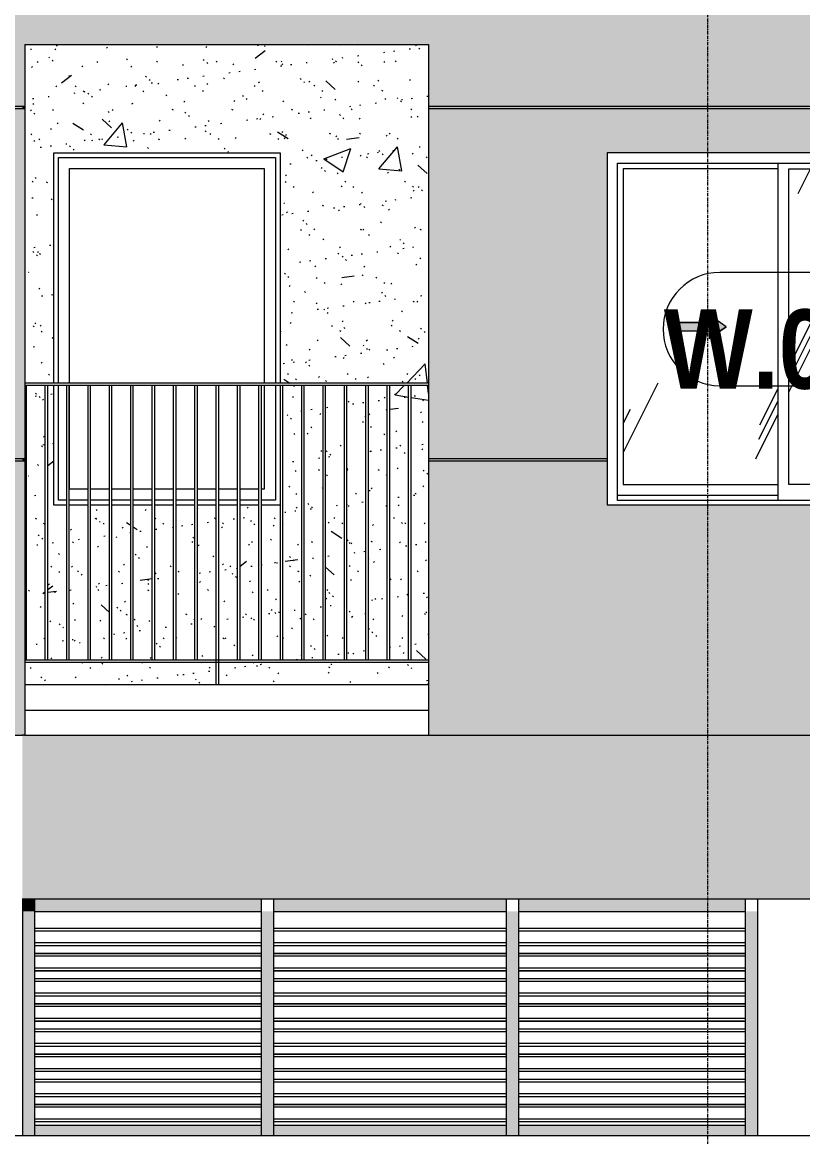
# Model space of a CAD drawing. Header units: millimetres. Extents: x 9199 to 175431, y -4466 to 35300.
# Drawn here: x 25712 to 28814, y 605 to 5033 of the extents above; entities that cross this region are included whole.
import ezdxf

# ---------------------------------------------------------------- set-up
doc = ezdxf.new("R2010")
doc.units = ezdxf.units.MM
for name, pattern in [('1 NÉT CALL OUT', [6, 3, -3]), ('Centre', [31.75, 6.35, -4.7625, 15.875, -4.7625]), ('Grid Line', [22.225, 12.7, -3.175, 3.175, -3.175])]:
    doc.linetypes.add(name, pattern=pattern)
for name, color, linetype, lineweight in [('0-1', 7, 'Continuous', 5), ('A-DETL-GENF', 92, 'Continuous', 9), ('A-DETL-GENF-1', 92, '1 NÉT CALL OUT', 9), ('A-FLOR', 192, 'Continuous', 9), ('A-FLOR-HRAL-1', 253, 'Continuous', 9), ('A-FLOR-LEVL-2', 51, 'Centre', 9), ('A-GLAZ', 151, 'Continuous', 9), ('A-GLAZ-1', 253, 'Continuous', 9), ('A-GLAZ-2', 7, 'Continuous', 9), ('A-GLAZ-3', 7, '1 NÉT CALL OUT', 9), ('A-GLAZ-CWMG', 51, 'Continuous', 9), ('A-GLAZ-IDEN', 152, 'Continuous', 9), ('A-WALL', 113, 'Continuous', 9), ('A-WALL-1', 7, 'Continuous', 9), ('A-WALL-PATT-1', 9, 'Continuous', 9), ('A-WALL-PATT-2', 111, 'Continuous', 5), ('I-WALL', 2, 'Continuous', 9), ('I-WALL-1', 7, 'Continuous', 9), ('S-BEAM-1', 7, 'Continuous', 9), ('S-COLS', 52, 'Continuous', 9), ('S-GRID-1', 1, 'Grid Line', 9)]:
    doc.layers.add(name, color=color, linetype=linetype, lineweight=lineweight)
doc.styles.add('Arial_B_1', font='arialbd.ttf', dxfattribs={"width": 0.85, "height": 315})
pattern_1 = [(63.435, (53179.2, 1304.34), (-0.001, 1524.001), [532.46, -2875.3]), (63.435, (51655.2, 1304.34), (-0.001, 1524.001), [532.46, -2875.3]), (63.435, (53908.74, 1598.8), (-0.001, 1524.001), [532.46, -2875.304]), (63.435, (52384.74, 1598.8), (-0.001, 1524.001), [532.46, -2875.3]), (63.435, (53798.3, 1494.84), (-0.001, 1524.001), [532.46, -2875.304]), (63.435, (52274.3, 1494.84), (-0.001, 1524.001), [532.46, -2875.3]), (63.435, (53685.8, 2090.1), (-0.001, 1524.001), [258.8, -3148.965]), (63.435, (52161.8, 2090.1), (-0.001, 1524.001), [258.8, -3148.965]), (63.435, (53612.15, 1997.95), (-0.001, 1524.001), [532.46, -2875.304]), (63.435, (52088.15, 1997.95), (-0.001, 1524.001), [532.46, -2875.3]), (63.435, (53625.14, 2064.1), (-0.001, 1524.001), [532.46, -2875.304]), (63.435, (52101.14, 2064.1), (-0.001, 1524.001), [532.46, -2875.3]), (63.435, (53010.3, 1773.94), (-0.001, 1524.001), [532.46, -2875.3]), (63.435, (51486.3, 1773.94), (-0.001, 1524.001), [532.46, -2875.3]), (63.435, (53023.3, 1851.9), (-0.001, 1524.001), [532.46, -2875.3]), (63.435, (51499.3, 1851.9), (-0.001, 1524.001), [532.46, -2875.3]), (63.435, (53026.8, 1908.1), (-0.001, 1524.001), [532.46, -2875.3]), (63.435, (51502.8, 1908.1), (-0.001, 1524.001), [532.46, -2875.3])]

# ---------------------------------------------------------------- blocks, each defined once
blk = doc.blocks.new('NCV_TKTC_KET CAU_rvt-1-TKCS_MẶT ĐỨNG HƯỚNG ĐÔNG')
at = {"layer": 'S-BEAM-1'}
blk.add_line((25721.9, 2300), (27326.9, 2300), dxfattribs=at)
blk = doc.blocks.new('M_Fixed - 900 x 1400-553070-TKCS_MẶT ĐỨNG HƯỚNG ĐÔNG')
at = {"layer": 'A-GLAZ-2'}
for p, q in [((25855.9, 3600), (25855.9, 4496)), ((25855.9, 4496), (26717.9, 4496)), ((26717.9, 4496), (26717.9, 3600)), ((25899.9, 3600), (25899.9, 4452)), ((25899.9, 4452), (26673.9, 4452)), ((26673.9, 4452), (26673.9, 3600)), ((25855.9, 3134), (25855.9, 3590)), ((25899.9, 3178), (25899.9, 3590)), ((26673.9, 3590), (26673.9, 3178)), ((26717.9, 3590), (26717.9, 3134)), ((25973.3, 3178), (25899.9, 3178)), ((26058.3, 3178), (25983.3, 3178)), ((26143.2, 3178), (26068.3, 3178)), ((26228.2, 3178), (26153.2, 3178)), ((26313.1, 3178), (26238.2, 3178)), ((26398, 3178), (26323.1, 3178)), ((26483, 3178), (26408, 3178)), ((26567.9, 3178), (26493, 3178)), ((26652.9, 3178), (26577.9, 3178)), ((26673.9, 3178), (26662.9, 3178)), ((25888.4, 3134), (25855.9, 3134)), ((25973.3, 3134), (25898.4, 3134)), ((26058.3, 3134), (25983.3, 3134)), ((26143.2, 3134), (26068.3, 3134)), ((26228.2, 3134), (26153.2, 3134)), ((26313.1, 3134), (26238.2, 3134)), ((26398, 3134), (26323.1, 3134)), ((26483, 3134), (26408, 3134)), ((26567.9, 3134), (26493, 3134)), ((26652.9, 3134), (26577.9, 3134)), ((26717.9, 3134), (26662.9, 3134))]:
    blk.add_line(p, q, dxfattribs=at)
blk = doc.blocks.new('Railing - 10mm-457212-TKCS_MẶT ĐỨNG HƯỚNG ĐÔNG')
at = {"layer": 'A-FLOR-HRAL-1'}
for p, q in [((51816.4, 2500), (51816.4, 3590)), ((51826.4, 2500), (51826.4, 3590))]:
    blk.add_line(p, q, dxfattribs=at)
blk = doc.blocks.new('Railing - 50 x 10mm-850639-TKCS_MẶT ĐỨNG HƯỚNG ĐÔNG')
at = {"layer": 'A-FLOR-HRAL-1'}
for p, q in [((52580.9, 3590), (52590.9, 3590)), ((52580.9, 2400), (52580.9, 3590)), ((52590.9, 2400), (52590.9, 3590))]:
    blk.add_line(p, q, dxfattribs=at)
blk = doc.blocks.new('Railing - 10mm-V16-TKCS_MẶT ĐỨNG HƯỚNG ĐÔNG')
at = {"layer": 'A-FLOR-HRAL-1'}
blk.add_line((45145.352937, 2500), (45145.352937, 3590), dxfattribs=at)
blk = doc.blocks.new('Railing - Railing-852202-TKCS_MẶT ĐỨNG HƯỚNG ĐÔNG')
at = {"layer": 'A-FLOR-HRAL-1'}
for p, q in [((25721.9, 2500), (27326.9, 2500)), ((27326.9, 2490), (25721.9, 2490))]:
    blk.add_line(p, q, dxfattribs=at)
at = {"extrusion": (0, 0, -1), "zscale": -1}
for name, p in [('Railing - 10mm-V16-TKCS_MẶT ĐỨNG HƯỚNG ĐÔNG', (-70873.9, 0)), ('Railing - 10mm-457212-TKCS_MẶT ĐỨNG HƯỚNG ĐÔNG', (-77629.9, 0)), ('Railing - 10mm-457212-TKCS_MẶT ĐỨNG HƯỚNG ĐÔNG', (-77714.8, 0)), ('Railing - 10mm-457212-TKCS_MẶT ĐỨNG HƯỚNG ĐÔNG', (-77799.8, 0)), ('Railing - 10mm-457212-TKCS_MẶT ĐỨNG HƯỚNG ĐÔNG', (-77884.7, 0)), ('Railing - 10mm-457212-TKCS_MẶT ĐỨNG HƯỚNG ĐÔNG', (-77969.7, 0)), ('Railing - 10mm-457212-TKCS_MẶT ĐỨNG HƯỚNG ĐÔNG', (-78054.6, 0)), ('Railing - 10mm-457212-TKCS_MẶT ĐỨNG HƯỚNG ĐÔNG', (-78139.5, 0)), ('Railing - 10mm-457212-TKCS_MẶT ĐỨNG HƯỚNG ĐÔNG', (-78224.5, 0)), ('Railing - 50 x 10mm-850639-TKCS_MẶT ĐỨNG HƯỚNG ĐÔNG', (-79073.9, 0)), ('Railing - 10mm-457212-TKCS_MẶT ĐỨNG HƯỚNG ĐÔNG', (-78394.4, 0)), ('Railing - 10mm-457212-TKCS_MẶT ĐỨNG HƯỚNG ĐÔNG', (-78479.3, 0)), ('Railing - 10mm-457212-TKCS_MẶT ĐỨNG HƯỚNG ĐÔNG', (-78564.2, 0)), ('Railing - 10mm-457212-TKCS_MẶT ĐỨNG HƯỚNG ĐÔNG', (-78649.2, 0)), ('Railing - 10mm-457212-TKCS_MẶT ĐỨNG HƯỚNG ĐÔNG', (-78734.1, 0)), ('Railing - 10mm-457212-TKCS_MẶT ĐỨNG HƯỚNG ĐÔNG', (-78819.1, 0)), ('Railing - 10mm-457212-TKCS_MẶT ĐỨNG HƯỚNG ĐÔNG', (-78904, 0)), ('Railing - 10mm-457212-TKCS_MẶT ĐỨNG HƯỚNG ĐÔNG', (-78988.9, 0)), ('Railing - 10mm-457212-TKCS_MẶT ĐỨNG HƯỚNG ĐÔNG', (-79073.9, 0))]:
    blk.add_blockref(name, p, dxfattribs=at)
blk = doc.blocks.new('Top Rail Type - Top Rail_Internal_-852203-TKCS_MẶT ĐỨNG HƯỚNG ĐÔNG')
at = {"layer": 'A-FLOR-HRAL-1'}
for p, q in [((27326.9, 3600), (25721.9, 3600)), ((27326.9, 3590), (25721.9, 3590))]:
    blk.add_line(p, q, dxfattribs=at)
blk = doc.blocks.new('NCV_TKTC_TANG 1_rvt-1-TKCS_MẶT ĐỨNG HƯỚNG ĐÔNG')
at = {"layer": 'A-WALL-PATT-1'}
h = blk.add_hatch(dxfattribs=at)
h.set_pattern_fill('FP_2', color=256, style=0, pattern_type=2)
h.set_pattern_definition([(50, (51388.9, 1200), (1093.104, -95.634), [114.3, -1257.3]), (355, (51388.9, 1200), (-211.457, 1146.34), [91.44, -1005.84]), (100.451, (51480, 1192), (881.656, 1050.7), [97.14, -1068.54]), (46.184, (51389, 1504.8), (1626.475, -252.26), [171.45, -1885.95]), (96.636, (51524.5, 1483.8), (1424.42, 1484.57), [145.71, -1602.81]), (351.184, (51389, 1504.8), (1424.43, 1484.55), [137.16, -1508.76]), (21, (51541.3, 1428.6), (909.686, -613.59), [114.3, -1257.3]), (326, (51541.3, 1428.6), (370.81, 1105.13), [91.44, -1005.84]), (71.451, (51617.1, 1377.5), (1280.503, 491.53), [97.14, -1068.54]), (37.5, (51388.93, 1200), (18.5313, 507.33), [50.292, -943.356, 50.292, -970.788, -1009.65]), (37.5, (51388.93, 1200), (18.5313, 507.33), [-2014.728, 50.292, -959.358]), (7.5, (51388.93, 1200), (400.918, 601.084), [50.292, -531.876, 50.292, -920.496, -384.81]), (7.5, (51388.93, 1200), (400.918, 601.084), [-1552.956, 50.292, -334.518]), (327.5, (51049.1, 1200), (813.545, -34.374), [50.292, -330.708, 50.292, -1138.428, -1577.34]), (327.5, (51049.1, 1200), (813.545, -34.374), [-1569.72, 50.292, -1527.048]), (317.5, (50896.7, 1200), (888.775, 152.56), [50.292, -445.008, 50.292, -739.14, -1120.14]), (317.5, (50896.7, 1200), (888.775, 152.56), [-1284.73, 50.29, -1069.85])])
h.paths.add_polyline_path([(27326.9, 2400), (27326.9, 2490), (26493, 2490), (26493, 2400), (27287.9, 2400)])
h.paths.add_polyline_path([(25762.5, 2400), (26483, 2400), (26483, 2490), (25736.9, 2490), (25736.9, 2400), (25754.3, 2400)])
h.paths.add_polyline_path([(26567.9, 2500), (26567.9, 3115), (26493, 3115), (26493, 2500)])
h.paths.add_polyline_path([(25748, 2500), (25803.5, 2500), (25803.5, 3590), (25736.9, 3590), (25736.9, 2500)])
h.paths.add_polyline_path([(26577.9, 2500), (26652.9, 2500), (26652.9, 3115), (26577.9, 3115), (26577.9, 2737.1)])
h.paths.add_polyline_path([(26483, 2500), (26483, 3115), (26408, 3115), (26408, 2500)])
h.paths.add_polyline_path([(26662.9, 2500), (26737.8, 2500), (26736.9, 3115), (26662.9, 3115), (26662.9, 2737.1)])
h.paths.add_polyline_path([(27326.9, 2500), (27326.9, 3590), (27257.4, 3590), (27257.4, 2500), (27261.8, 2500)])
h.paths.add_polyline_path([(26747.8, 2500), (26822.7, 2500), (26822.7, 3590), (26747.8, 3590), (26747.8, 2737.1)])
h.paths.add_polyline_path([(26832.7, 2500), (26907.7, 2500), (26907.7, 3590), (26832.7, 3590), (26832.7, 2737.1)])
h.paths.add_polyline_path([(26323.1, 2500), (26398, 2500), (26398, 3115), (26323.1, 3115), (26323.1, 2737.1)])
h.paths.add_polyline_path([(26153.2, 2500), (26228.2, 2500), (26228.2, 3115), (26153.2, 3115), (26153.2, 2605)])
h.paths.add_polyline_path([(25983.3, 2500), (26058.3, 2500), (26058.3, 3115), (25983.3, 3115), (25983.3, 2737.1)])
h.paths.add_polyline_path([(26917.7, 2500), (26992.6, 2500), (26992.6, 3590), (26917.7, 3590), (26917.7, 2737.1)])
h.paths.add_polyline_path([(27162.5, 2500), (27162.5, 3590), (27087.6, 3590), (27087.6, 2500), (27156.4, 2500)])
h.paths.add_polyline_path([(25973.3, 2500), (25973.3, 3115), (25898.4, 3115), (25898.4, 2500)])
h.paths.add_polyline_path([(26313.1, 2500), (26313.1, 3115), (26238.2, 3115), (26238.2, 2500)])
h.paths.add_polyline_path([(25888.4, 2500), (25888.4, 3115), (25836.9, 3115), (25836.9, 3590), (25813.5, 3590), (25813.5, 2500)])
h.paths.add_polyline_path([(27172.5, 2500), (27247.4, 2500), (27247.4, 3590), (27172.5, 3590), (27172.5, 2737.1)])
h.paths.add_polyline_path([(27002.6, 2500), (27077.6, 2500), (27077.6, 3590), (27002.6, 3590), (27002.6, 2725.5)])
h.paths.add_polyline_path([(26143.2, 2500), (26143.2, 3115), (26068.3, 3115), (26068.3, 2500)])
h.paths.add_polyline_path([(25796.5, 3600), (25836.9, 3600), (25836.9, 4515), (26736.9, 4515), (26736.9, 3600), (27326.9, 3600), (27326.9, 4945.8), (25736.9, 4945.8), (25736.9, 3600)])
h = blk.add_hatch(dxfattribs=at)
h.set_pattern_fill('FP_3', color=256, style=0, pattern_type=2)
h.set_pattern_definition([(37.5, (51388.93, 1200), (-4.79953, 146.8239), [5.029, -110.795, 5.029, -124.511, -123.825]), (37.5, (51388.93, 1200), (-4.79953, 146.8239), [-245.364, 5.029, -118.796]), (7.5, (51388.93, 1200), (134.8574, 215.0472), [5.029, -57.455, 5.029, -99.365, -40.005]), (7.5, (51388.93, 1200), (134.8574, 215.0472), [-166.878, 5.029, -34.976]), (327.5, (51295.21, 1200), (237.29776, 0.4316), [5.029, -33.071, 5.029, -132.131, -179.07]), (327.5, (51295.21, 1200), (237.29776, 0.4316), [-175.26, 5.029, -174.041]), (317.5, (51295.2, 1200), (229.067, 66.8792), [5.029, -14.021, 5.029, -84.887, -102.87]), (317.5, (51295.2, 1200), (229.067, 66.8792), [-108.966, 5.029, -97.841])])
h.paths.add_polyline_path([(27326.9, 2400), (27326.9, 2490), (26493, 2490), (26493, 2400), (27287.9, 2400)])
h.paths.add_polyline_path([(25762.5, 2400), (26483, 2400), (26483, 2490), (25736.9, 2490), (25736.9, 2400), (25754.3, 2400)])
h.paths.add_polyline_path([(26567.9, 2500), (26567.9, 3115), (26493, 3115), (26493, 2500)])
h.paths.add_polyline_path([(25748, 2500), (25803.5, 2500), (25803.5, 3590), (25736.9, 3590), (25736.9, 2500)])
h.paths.add_polyline_path([(26577.9, 2500), (26652.9, 2500), (26652.9, 3115), (26577.9, 3115), (26577.9, 2737.1)])
h.paths.add_polyline_path([(26483, 2500), (26483, 3115), (26408, 3115), (26408, 2500)])
h.paths.add_polyline_path([(26662.9, 2500), (26737.8, 2500), (26736.9, 3115), (26662.9, 3115), (26662.9, 2737.1)])
h.paths.add_polyline_path([(27326.9, 2500), (27326.9, 3590), (27257.4, 3590), (27257.4, 2500), (27261.8, 2500)])
h.paths.add_polyline_path([(26747.8, 2500), (26822.7, 2500), (26822.7, 3590), (26747.8, 3590), (26747.8, 2737.1)])
h.paths.add_polyline_path([(26832.7, 2500), (26907.7, 2500), (26907.7, 3590), (26832.7, 3590), (26832.7, 2737.1)])
h.paths.add_polyline_path([(26323.1, 2500), (26398, 2500), (26398, 3115), (26323.1, 3115), (26323.1, 2737.1)])
h.paths.add_polyline_path([(26153.2, 2500), (26228.2, 2500), (26228.2, 3115), (26153.2, 3115), (26153.2, 2605)])
h.paths.add_polyline_path([(25983.3, 2500), (26058.3, 2500), (26058.3, 3115), (25983.3, 3115), (25983.3, 2737.1)])
h.paths.add_polyline_path([(26917.7, 2500), (26992.6, 2500), (26992.6, 3590), (26917.7, 3590), (26917.7, 2737.1)])
h.paths.add_polyline_path([(27162.5, 2500), (27162.5, 3590), (27087.6, 3590), (27087.6, 2500), (27156.4, 2500)])
h.paths.add_polyline_path([(25973.3, 2500), (25973.3, 3115), (25898.4, 3115), (25898.4, 2500)])
h.paths.add_polyline_path([(26313.1, 2500), (26313.1, 3115), (26238.2, 3115), (26238.2, 2500)])
h.paths.add_polyline_path([(25888.4, 2500), (25888.4, 3115), (25836.9, 3115), (25836.9, 3590), (25813.5, 3590), (25813.5, 2500)])
h.paths.add_polyline_path([(27172.5, 2500), (27247.4, 2500), (27247.4, 3590), (27172.5, 3590), (27172.5, 2737.1)])
h.paths.add_polyline_path([(27002.6, 2500), (27077.6, 2500), (27077.6, 3590), (27002.6, 3590), (27002.6, 2725.5)])
h.paths.add_polyline_path([(26143.2, 2500), (26143.2, 3115), (26068.3, 3115), (26068.3, 2500)])
h.paths.add_polyline_path([(25796.5, 3600), (25836.9, 3600), (25836.9, 4515), (26736.9, 4515), (26736.9, 3600), (27326.9, 3600), (27326.9, 4945.8), (25736.9, 4945.8), (25736.9, 3600)])
at = {"layer": 'A-WALL-1'}
blk.add_line((27326.9, 2400), (25721.9, 2400), dxfattribs=at)
at = {"layer": 'I-WALL-1'}
for p, q in [((25836.9, 3600), (25836.9, 4515)), ((25836.9, 4515), (26736.9, 4515)), ((26736.9, 4515), (26736.9, 3600)), ((25836.9, 3115), (25836.9, 3590)), ((26736.9, 3590), (26736.9, 3115)), ((25888.4, 3115), (25836.9, 3115)), ((25973.3, 3115), (25898.4, 3115)), ((26058.3, 3115), (25983.3, 3115)), ((26143.2, 3115), (26068.3, 3115)), ((26228.2, 3115), (26153.2, 3115)), ((26313.1, 3115), (26238.2, 3115)), ((26398, 3115), (26323.1, 3115)), ((26483, 3115), (26408, 3115)), ((26567.9, 3115), (26493, 3115)), ((26652.9, 3115), (26577.9, 3115)), ((26736.9, 3115), (26662.9, 3115))]:
    blk.add_line(p, q, dxfattribs=at)
at = {"layer": 'A-FLOR-HRAL-1'}
for name in ['Top Rail Type - Top Rail_Internal_-852203-TKCS_MẶT ĐỨNG HƯỚNG ĐÔNG', 'Railing - Railing-852202-TKCS_MẶT ĐỨNG HƯỚNG ĐÔNG']:
    blk.add_blockref(name, (0, 0), dxfattribs=at)
at = {"layer": 'A-GLAZ-1'}
blk.add_blockref('M_Fixed - 900 x 1400-553070-TKCS_MẶT ĐỨNG HƯỚNG ĐÔNG', (0, 0), dxfattribs=at)
blk = doc.blocks.new('1_FAMILY RVT - W01-WxH 1400x1400xmm-V1-TKCS_MẶT ĐỨNG HƯỚNG ĐÔNG')
at = {"layer": 'A-DETL-GENF-1'}
blk.add_hatch(color=256, dxfattribs=at).paths.add_polyline_path([(28441.9, 3776.5), (28509.6, 3823.9), (28441.9, 3871.4), (28441.9, 3840.9), (28306.4, 3840.9), (28306.4, 3807), (28441.9, 3807)])
at = {"layer": 'A-GLAZ'}
h = blk.add_hatch(dxfattribs=at)
h.set_pattern_fill('FP_1', color=256, style=0, pattern_type=2)
h.set_pattern_definition(pattern_1)
h.paths.add_polyline_path([(28715.1, 3197), (28715.1, 4450.9), (28100.9, 4450.9), (28100.9, 3197)])
h.paths.add_polyline_path([(28441.9, 3776.5), (28441.9, 3807), (28306.4, 3807), (28306.4, 3840.9), (28441.9, 3840.9), (28441.9, 3871.4), (28509.6, 3823.9), (28485.4, 3807)])
h = blk.add_hatch(dxfattribs=at)
h.set_pattern_fill('FP_1', color=256, style=0, pattern_type=2)
h.set_pattern_definition(pattern_1)
h.paths.add_polyline_path([(29373.9, 3197), (29373.9, 4450.9), (28759.6, 4450.9), (28759.6, 3197)])
at = {"layer": 'A-DETL-GENF'}
for p, q in [((28441.9, 3871.4), (28441.9, 3840.9)), ((28509.6, 3823.9), (28441.9, 3871.4)), ((28509.6, 3823.9), (28441.9, 3871.4)), ((28441.9, 3871.4), (28441.9, 3840.9)), ((28306.4, 3840.9), (28306.4, 3807)), ((28306.4, 3840.9), (28441.9, 3840.9)), ((28441.9, 3840.9), (28306.4, 3840.9)), ((28306.4, 3840.9), (28306.4, 3807)), ((28509.6, 3823.9), (28441.9, 3776.5)), ((28441.9, 3776.5), (28509.6, 3823.9)), ((28306.4, 3807), (28441.9, 3807)), ((28306.4, 3807), (28441.9, 3807)), ((28441.9, 3807), (28441.9, 3776.5)), ((28441.9, 3807), (28441.9, 3776.5))]:
    blk.add_line(p, q, dxfattribs=at)
at = {"layer": 'A-GLAZ'}
for p, q in [((29437.4, 4514.4), (28037.4, 4514.4)), ((28037.4, 4514.4), (28037.4, 3114.4)), ((28078.3, 4473.5), (29396.4, 4473.5)), ((28078.3, 3133.5), (28078.3, 4473.5)), ((28715.1, 4473.5), (28715.1, 3133.5)), ((29396.4, 3133.5), (29396.4, 4473.5)), ((29437.4, 4514.4), (29437.4, 3114.4)), ((28100.9, 4450.9), (28100.9, 3197)), ((28715.1, 4450.9), (28100.9, 4450.9)), ((28759.6, 3197), (28759.6, 4450.9)), ((28759.6, 4450.9), (29373.9, 4450.9)), ((29373.9, 4450.9), (29373.9, 3197)), ((28100.9, 3197), (28715.1, 3197)), ((29373.9, 3197), (28759.6, 3197)), ((28715.1, 3152.5), (28078.3, 3152.5)), ((28715.1, 3152.5), (28078.3, 3152.5)), ((29437.4, 3114.4), (28037.4, 3114.4)), ((29396.4, 3133.5), (28078.3, 3133.5))]:
    blk.add_line(p, q, dxfattribs=at)
blk = doc.blocks.new('Rectangular Mullion - 50 x 100mm-3802461-TKCS_MẶT ĐỨNG HƯỚNG ĐÔNG')
at = {"layer": 'A-GLAZ-CWMG'}
blk.add_hatch(color=256, dxfattribs=at).paths.add_polyline_path([(28379, 1500), (28585.3, 1500), (28585.3, 1550), (27686, 1550), (27686, 1500), (27849.9, 1500)])
for p, q in [((27686, 1500), (27686, 1550)), ((28585.3, 1550), (28585.3, 1500)), ((27686, 1500), (28585.3, 1500))]:
    blk.add_line(p, q, dxfattribs=at)
blk = doc.blocks.new('Rectangular Mullion - 50 x 100mm-3802462-TKCS_MẶT ĐỨNG HƯỚNG ĐÔNG')
at = {"layer": 'A-GLAZ-CWMG'}
blk.add_hatch(color=256, dxfattribs=at).paths.add_polyline_path([(27320.8, 1500), (27636, 1500), (27636, 1550), (26711.7, 1550), (26711.7, 1500), (26791.7, 1500)])
for p, q in [((26711.7, 1500), (26711.7, 1550)), ((27636, 1550), (27636, 1500)), ((26711.7, 1500), (27636, 1500))]:
    blk.add_line(p, q, dxfattribs=at)
blk = doc.blocks.new('Rectangular Mullion - 50 x 100mm-3802463-TKCS_MẶT ĐỨNG HƯỚNG ĐÔNG')
at = {"layer": 'A-GLAZ-CWMG'}
blk.add_hatch(color=256, dxfattribs=at).paths.add_polyline_path([(25762.4, 610), (26661.7, 610), (26661.7, 650), (25762.4, 650)])
for p, q in [((25762.4, 610), (25762.4, 650)), ((26661.7, 650), (25762.4, 650)), ((26661.7, 650), (26661.7, 610))]:
    blk.add_line(p, q, dxfattribs=at)
blk = doc.blocks.new('Rectangular Mullion - 50 x 100mm-3802464-TKCS_MẶT ĐỨNG HƯỚNG ĐÔNG')
at = {"layer": 'A-GLAZ-CWMG'}
blk.add_hatch(color=256, dxfattribs=at).paths.add_polyline_path([(26711.7, 610), (27636, 610), (27636, 650), (26711.7, 650)])
for p, q in [((26711.7, 610), (26711.7, 650)), ((27636, 650), (26711.7, 650)), ((27636, 650), (27636, 610))]:
    blk.add_line(p, q, dxfattribs=at)
blk = doc.blocks.new('Rectangular Mullion - 50 x 100mm-3089665-TKCS_MẶT ĐỨNG HƯỚNG ĐÔNG')
at = {"layer": 'A-GLAZ-CWMG'}
blk.add_hatch(color=256, dxfattribs=at).paths.add_polyline_path([(21385.3, 610), (21385.3, 700), (21335.3, 700), (21335.3, 610), (21379, 610)])
blk.add_line((21335.3, 700), (21335.3, 610), dxfattribs=at)
blk = doc.blocks.new('Rectangular Mullion - 50 x 100mm-3089666-TKCS_MẶT ĐỨNG HƯỚNG ĐÔNG')
at = {"layer": 'A-GLAZ-CWMG'}
blk.add_hatch(color=256, dxfattribs=at).paths.add_polyline_path([(21385.3, 700), (21385.3, 800), (21335.3, 800), (21335.3, 700)])
blk.add_line((21335.3, 800), (21335.3, 700), dxfattribs=at)
blk = doc.blocks.new('Rectangular Mullion - 50 x 100mm-V82-TKCS_MẶT ĐỨNG HƯỚNG ĐÔNG')
at = {"layer": 'A-GLAZ-CWMG'}
blk.add_hatch(color=256, dxfattribs=at).paths.add_polyline_path([(25762.4, 1500), (25762.4, 1550), (25712.4, 1550), (25712.4, 1500), (25733.6, 1500)])
for p, q in [((25712.4, 1550), (25712.4, 1500)), ((25762.4, 1500), (25762.4, 1550))]:
    blk.add_line(p, q, dxfattribs=at)
blk = doc.blocks.new('Rectangular Mullion - 50 x 100mm-V83-TKCS_MẶT ĐỨNG HƯỚNG ĐÔNG')
at = {"layer": 'A-GLAZ-CWMG'}
blk.add_hatch(color=256, dxfattribs=at).paths.add_polyline_path([(25733.6, 610), (25762.4, 610), (25762.4, 700), (25712.4, 700), (25712.4, 610)])
for p, q in [((25712.4, 700), (25712.4, 610)), ((25762.4, 610), (25762.4, 700))]:
    blk.add_line(p, q, dxfattribs=at)
blk = doc.blocks.new('Rectangular Mullion - 50 x 100mm-V84-TKCS_MẶT ĐỨNG HƯỚNG ĐÔNG')
at = {"layer": 'A-GLAZ-CWMG'}
blk.add_hatch(color=256, dxfattribs=at).paths.add_polyline_path([(25762.4, 700), (25762.4, 800), (25712.4, 800), (25712.4, 700), (25733.6, 700)])
for p, q in [((25712.4, 800), (25712.4, 700)), ((25762.4, 700), (25762.4, 800))]:
    blk.add_line(p, q, dxfattribs=at)
blk = doc.blocks.new('Rectangular Mullion - MULLION LA SACH-3802465-TKCS_MẶT ĐỨNG HƯỚNG ĐÔNG')
at = {"layer": 'A-GLAZ-CWMG'}
for p, q in [((25762.4, 734.3), (26661.7, 734.3)), ((25762.4, 733.3), (26661.7, 733.3)), ((25762.4, 733.2), (26661.7, 733.2)), ((25762.4, 723.5), (26661.7, 723.5)), ((25762.4, 676.5), (26661.7, 676.5)), ((25762.4, 665), (26661.7, 665)), ((25762.4, 664.8), (26661.7, 664.8))]:
    blk.add_line(p, q, dxfattribs=at)
blk = doc.blocks.new('Rectangular Mullion - MULLION LA SACH-3802466-TKCS_MẶT ĐỨNG HƯỚNG ĐÔNG')
at = {"layer": 'A-GLAZ-CWMG'}
for p, q in [((26711.7, 734.3), (27636, 734.3)), ((26711.7, 733.3), (27636, 733.3)), ((26711.7, 733.2), (27636, 733.2)), ((26711.7, 723.5), (27636, 723.5)), ((26711.7, 676.5), (27636, 676.5)), ((26711.7, 665), (27636, 665)), ((26711.7, 664.8), (27636, 664.8))]:
    blk.add_line(p, q, dxfattribs=at)
blk = doc.blocks.new('Rectangular Mullion - 50 x 100mm-3089657-TKCS_MẶT ĐỨNG HƯỚNG ĐÔNG')
at = {"layer": 'A-GLAZ-CWMG'}
blk.add_hatch(color=256, dxfattribs=at).paths.add_polyline_path([(18561.5, 610), (18561.5, 700), (18511.5, 700), (18511.5, 610)])
for p, q in [((18511.5, 700), (18511.5, 610)), ((18561.5, 610), (18561.5, 700))]:
    blk.add_line(p, q, dxfattribs=at)
blk = doc.blocks.new('Rectangular Mullion - 50 x 100mm-3089658-TKCS_MẶT ĐỨNG HƯỚNG ĐÔNG')
at = {"layer": 'A-GLAZ-CWMG'}
blk.add_hatch(color=256, dxfattribs=at).paths.add_polyline_path([(18561.5, 700), (18561.5, 800), (18511.5, 800), (18511.5, 700)])
for p, q in [((18511.5, 800), (18511.5, 700)), ((18561.5, 700), (18561.5, 800))]:
    blk.add_line(p, q, dxfattribs=at)
blk = doc.blocks.new('SSA-WINDOW TAG - 10-2062020-TKCS_MẶT ĐỨNG HƯỚNG ĐÔNG')
at = {"layer": 'A-GLAZ-IDEN'}
for p, q in [((75129.8, 10839.4), (74682.2, 10839.4)), ((74682.2, 10389.4), (75129.8, 10389.4))]:
    blk.add_line(p, q, dxfattribs=at)
for centre, start, end in [((74682.2, 10614.4), 90, 270), ((75129.8, 10614.4), 270, 90)]:
    blk.add_arc(centre, 225, start, end, dxfattribs=at)

msp = doc.modelspace()

# ---------------------------------------------------------------- hatches: boundary and pattern name
at = {"layer": 'A-WALL-PATT-2'}
h = msp.add_hatch(color=256, dxfattribs=at)
h.paths.add_polyline_path([(22237.4, 2200), (25711.9, 2200), (25711.9, 3290), (25361.9, 3290), (25361.9, 2450), (22436.9, 2450), (22436.9, 3290), (22237.4, 3290), (22237.4, 2737.1)])
h.paths.add_polyline_path([(22237.4, 3300), (22436.9, 3300), (22436.9, 4690), (22237.4, 4690), (22237.4, 3819.1)])
h.paths.add_polyline_path([(25361.9, 3300), (25711.9, 3300), (25711.9, 4690), (25361.9, 4690), (25361.9, 3819.1)])
h.paths.add_polyline_path([(22237.4, 4700), (22436.9, 4700), (22436.9, 4950), (25361.9, 4950), (25361.9, 4700), (25711.9, 4700), (25711.9, 5550), (22237.4, 5550), (22237.4, 4901.2)])
for points in [[(27336.9, 4945.8), (27336.9, 5550), (25711.9, 5550), (25711.9, 4945.8), (27326.9, 4945.8)], [(25361.9, 4690), (25711.9, 4690), (25711.9, 4700), (25361.9, 4700)], [(25721.9, 4690), (25721.9, 4700), (25711.9, 4700), (25711.9, 4690)], [(29966.3, 4690), (30437.4, 4690), (30437.4, 4700), (27326.9, 4700), (27326.9, 4690), (29437.4, 4690)], [(25361.9, 3290), (25711.9, 3290), (25711.9, 3300), (25361.9, 3300)], [(25721.9, 3290), (25721.9, 3300), (25711.9, 3300), (25711.9, 3290)], [(27326.9, 3290), (28037.4, 3290), (28037.4, 3300), (27326.9, 3300)]]:
    msp.add_hatch(color=256, dxfattribs=at).paths.add_polyline_path(points)
h = msp.add_hatch(color=256, dxfattribs=at)
h.paths.add_polyline_path([(27326.9, 2200), (30437.4, 2200), (30437.4, 3290), (29437.4, 3290), (29437.4, 3114.4), (28037.4, 3114.4), (28037.4, 3290), (27326.9, 3290), (27326.9, 2737.1)])
h.paths.add_polyline_path([(30437.4, 3300), (30437.4, 4690), (27326.9, 4690), (27326.9, 3300), (28037.4, 3300), (28037.4, 4514.4), (29437.4, 4514.4), (29437.4, 3300), (29966.3, 3300)])
h.paths.add_polyline_path([(30437.4, 4700), (30437.4, 5550), (27336.9, 5550), (27336.9, 4945.8), (27326.9, 4945.8), (27326.9, 4700), (29966.3, 4700)])
h = msp.add_hatch(color=256, dxfattribs=at)
h.paths.add_polyline_path([(25721.9, 2200), (25721.9, 3290), (25711.9, 3290), (25711.9, 2200)])
h.paths.add_polyline_path([(25711.9, 3300), (25721.9, 3300), (25721.9, 4690), (25711.9, 4690), (25711.9, 3819.1)])
h.paths.add_polyline_path([(25711.9, 4700), (25721.9, 4700), (25721.9, 4945.8), (25711.9, 4945.8), (25711.9, 4901.2)])
h = msp.add_hatch(color=256, dxfattribs=at)
h.paths.add_polyline_path([(31810, 610), (33836.9, 610), (33836.9, 1490), (31786.9, 1490), (31786.9, 610)])
h.paths.add_polyline_path([(33836.9, 1500), (33836.9, 2200), (25711.9, 2200), (25711.9, 1550), (31786.9, 1550), (31786.9, 1500), (32082.6, 1500)])

# ---------------------------------------------------------------- linework, layer by layer
at = {"layer": 'A-FLOR'}
msp.add_line((17216.9, 610), (33857.4, 610), dxfattribs=at)
at = {"layer": 'A-FLOR-LEVL-2'}
msp.add_line((9199.1, 2200), (84597.8, 2200), dxfattribs=at)
at = {"layer": 'A-WALL'}
for p, q in [((25721.9, 4945.8), (27326.9, 4945.8)), ((27326.9, 4945.8), (27326.9, 2200)), ((25361.9, 4700), (25711.9, 4700)), ((27326.9, 4700), (30637.4, 4700)), ((25711.9, 4690), (25361.9, 4690)), ((30637.4, 4690), (27326.9, 4690)), ((25361.9, 3300), (25711.9, 3300)), ((25711.9, 3290), (25361.9, 3290)), ((27326.9, 3300), (28037.4, 3300)), ((28037.4, 3290), (27326.9, 3290)), ((17226.9, 2200), (25711.9, 2200)), ((25721.9, 2200), (33841.9, 2200)), ((25711.9, 1550), (31786.9, 1550))]:
    msp.add_line(p, q, dxfattribs=at)
at = {"layer": 'I-WALL'}
for p, q in [((25721.9, 4945.8), (25721.9, 2200)), ((25711.9, 4700), (25721.9, 4700)), ((25721.9, 4690), (25711.9, 4690)), ((25711.9, 3300), (25721.9, 3300)), ((25721.9, 3290), (25711.9, 3290)), ((25721.9, 2200), (25711.9, 2200))]:
    msp.add_line(p, q, dxfattribs=at)
at = {"layer": 'S-COLS'}
msp.add_line((28635.3, 610), (28635.3, 1550), dxfattribs=at)
at = {"layer": 'S-GRID-1'}
for p, q in [((28436.9, 1454.4), (28436.9, 30542.5)), ((28436.9, -2295.6), (28436.9, 1454.4))]:
    msp.add_line(p, q, dxfattribs=at)

# ---------------------------------------------------------------- block references
at = {"layer": '0-1'}
for name in ['NCV_TKTC_KET CAU_rvt-1-TKCS_MẶT ĐỨNG HƯỚNG ĐÔNG', 'NCV_TKTC_TANG 1_rvt-1-TKCS_MẶT ĐỨNG HƯỚNG ĐÔNG']:
    msp.add_blockref(name, (0, 0), dxfattribs=at)
at = {"layer": 'A-GLAZ-3'}
msp.add_blockref('1_FAMILY RVT - W01-WxH 1400x1400xmm-V1-TKCS_MẶT ĐỨNG HƯỚNG ĐÔNG', (0, 0), dxfattribs=at)
at = {"layer": 'A-GLAZ-CWMG'}
for name, p in [('Rectangular Mullion - 50 x 100mm-V82-TKCS_MẶT ĐỨNG HƯỚNG ĐÔNG', (0, 0)), ('Rectangular Mullion - 50 x 100mm-3802461-TKCS_MẶT ĐỨNG HƯỚNG ĐÔNG', (-1923.6, 0)), ('Rectangular Mullion - 50 x 100mm-3802462-TKCS_MẶT ĐỨNG HƯỚNG ĐÔNG', (0, 0)), ('Rectangular Mullion - 50 x 100mm-3802461-TKCS_MẶT ĐỨNG HƯỚNG ĐÔNG', (0, 0)), ('Rectangular Mullion - 50 x 100mm-V84-TKCS_MẶT ĐỨNG HƯỚNG ĐÔNG', (0, 700)), ('Rectangular Mullion - 50 x 100mm-3089658-TKCS_MẶT ĐỨNG HƯỚNG ĐÔNG', (8150.1, 700)), ('Rectangular Mullion - 50 x 100mm-3089658-TKCS_MẶT ĐỨNG HƯỚNG ĐÔNG', (9124.5, 700)), ('Rectangular Mullion - 50 x 100mm-3089666-TKCS_MẶT ĐỨNG HƯỚNG ĐÔNG', (7250, 700)), ('Rectangular Mullion - MULLION LA SACH-3802465-TKCS_MẶT ĐỨNG HƯỚNG ĐÔNG', (0, 700)), ('Rectangular Mullion - MULLION LA SACH-3802466-TKCS_MẶT ĐỨNG HƯỚNG ĐÔNG', (0, 700)), ('Rectangular Mullion - MULLION LA SACH-3802465-TKCS_MẶT ĐỨNG HƯỚNG ĐÔNG', (1923.6, 700)), ('Rectangular Mullion - 50 x 100mm-V84-TKCS_MẶT ĐỨNG HƯỚNG ĐÔNG', (0, 600)), ('Rectangular Mullion - 50 x 100mm-3089658-TKCS_MẶT ĐỨNG HƯỚNG ĐÔNG', (8150.1, 600)), ('Rectangular Mullion - 50 x 100mm-3089658-TKCS_MẶT ĐỨNG HƯỚNG ĐÔNG', (9124.5, 600)), ('Rectangular Mullion - 50 x 100mm-3089666-TKCS_MẶT ĐỨNG HƯỚNG ĐÔNG', (7250, 600)), ('Rectangular Mullion - MULLION LA SACH-3802465-TKCS_MẶT ĐỨNG HƯỚNG ĐÔNG', (0, 600)), ('Rectangular Mullion - MULLION LA SACH-3802466-TKCS_MẶT ĐỨNG HƯỚNG ĐÔNG', (0, 600)), ('Rectangular Mullion - MULLION LA SACH-3802465-TKCS_MẶT ĐỨNG HƯỚNG ĐÔNG', (1923.6, 600)), ('Rectangular Mullion - 50 x 100mm-V84-TKCS_MẶT ĐỨNG HƯỚNG ĐÔNG', (0, 500)), ('Rectangular Mullion - 50 x 100mm-3089658-TKCS_MẶT ĐỨNG HƯỚNG ĐÔNG', (8150.1, 500)), ('Rectangular Mullion - 50 x 100mm-3089658-TKCS_MẶT ĐỨNG HƯỚNG ĐÔNG', (9124.5, 500)), ('Rectangular Mullion - 50 x 100mm-3089666-TKCS_MẶT ĐỨNG HƯỚNG ĐÔNG', (7250, 500)), ('Rectangular Mullion - 50 x 100mm-V84-TKCS_MẶT ĐỨNG HƯỚNG ĐÔNG', (0, 400)), ('Rectangular Mullion - MULLION LA SACH-3802465-TKCS_MẶT ĐỨNG HƯỚNG ĐÔNG', (0, 500)), ('Rectangular Mullion - 50 x 100mm-3089658-TKCS_MẶT ĐỨNG HƯỚNG ĐÔNG', (8150.1, 400)), ('Rectangular Mullion - MULLION LA SACH-3802466-TKCS_MẶT ĐỨNG HƯỚNG ĐÔNG', (0, 500)), ('Rectangular Mullion - 50 x 100mm-3089658-TKCS_MẶT ĐỨNG HƯỚNG ĐÔNG', (9124.5, 400)), ('Rectangular Mullion - MULLION LA SACH-3802465-TKCS_MẶT ĐỨNG HƯỚNG ĐÔNG', (1923.6, 500)), ('Rectangular Mullion - 50 x 100mm-3089666-TKCS_MẶT ĐỨNG HƯỚNG ĐÔNG', (7250, 400)), ('Rectangular Mullion - MULLION LA SACH-3802465-TKCS_MẶT ĐỨNG HƯỚNG ĐÔNG', (0, 400)), ('Rectangular Mullion - MULLION LA SACH-3802466-TKCS_MẶT ĐỨNG HƯỚNG ĐÔNG', (0, 400)), ('Rectangular Mullion - MULLION LA SACH-3802465-TKCS_MẶT ĐỨNG HƯỚNG ĐÔNG', (1923.6, 400)), ('Rectangular Mullion - 50 x 100mm-V84-TKCS_MẶT ĐỨNG HƯỚNG ĐÔNG', (0, 300)), ('Rectangular Mullion - 50 x 100mm-3089658-TKCS_MẶT ĐỨNG HƯỚNG ĐÔNG', (8150.1, 300)), ('Rectangular Mullion - 50 x 100mm-3089658-TKCS_MẶT ĐỨNG HƯỚNG ĐÔNG', (9124.5, 300)), ('Rectangular Mullion - 50 x 100mm-3089666-TKCS_MẶT ĐỨNG HƯỚNG ĐÔNG', (7250, 300)), ('Rectangular Mullion - MULLION LA SACH-3802465-TKCS_MẶT ĐỨNG HƯỚNG ĐÔNG', (0, 300)), ('Rectangular Mullion - MULLION LA SACH-3802466-TKCS_MẶT ĐỨNG HƯỚNG ĐÔNG', (0, 300)), ('Rectangular Mullion - MULLION LA SACH-3802465-TKCS_MẶT ĐỨNG HƯỚNG ĐÔNG', (1923.6, 300)), ('Rectangular Mullion - 50 x 100mm-V84-TKCS_MẶT ĐỨNG HƯỚNG ĐÔNG', (0, 200)), ('Rectangular Mullion - 50 x 100mm-3089658-TKCS_MẶT ĐỨNG HƯỚNG ĐÔNG', (8150.1, 200)), ('Rectangular Mullion - 50 x 100mm-3089658-TKCS_MẶT ĐỨNG HƯỚNG ĐÔNG', (9124.5, 200)), ('Rectangular Mullion - 50 x 100mm-3089666-TKCS_MẶT ĐỨNG HƯỚNG ĐÔNG', (7250, 200)), ('Rectangular Mullion - MULLION LA SACH-3802465-TKCS_MẶT ĐỨNG HƯỚNG ĐÔNG', (0, 200)), ('Rectangular Mullion - MULLION LA SACH-3802466-TKCS_MẶT ĐỨNG HƯỚNG ĐÔNG', (0, 200)), ('Rectangular Mullion - MULLION LA SACH-3802465-TKCS_MẶT ĐỨNG HƯỚNG ĐÔNG', (1923.6, 200)), ('Rectangular Mullion - 50 x 100mm-V84-TKCS_MẶT ĐỨNG HƯỚNG ĐÔNG', (0, 100)), ('Rectangular Mullion - 50 x 100mm-3089658-TKCS_MẶT ĐỨNG HƯỚNG ĐÔNG', (8150.1, 100)), ('Rectangular Mullion - 50 x 100mm-3089658-TKCS_MẶT ĐỨNG HƯỚNG ĐÔNG', (9124.5, 100)), ('Rectangular Mullion - 50 x 100mm-3089666-TKCS_MẶT ĐỨNG HƯỚNG ĐÔNG', (7250, 100)), ('Rectangular Mullion - 50 x 100mm-V84-TKCS_MẶT ĐỨNG HƯỚNG ĐÔNG', (0, 0)), ('Rectangular Mullion - MULLION LA SACH-3802465-TKCS_MẶT ĐỨNG HƯỚNG ĐÔNG', (0, 100)), ('Rectangular Mullion - 50 x 100mm-3089658-TKCS_MẶT ĐỨNG HƯỚNG ĐÔNG', (8150.1, 0)), ('Rectangular Mullion - MULLION LA SACH-3802466-TKCS_MẶT ĐỨNG HƯỚNG ĐÔNG', (0, 100)), ('Rectangular Mullion - 50 x 100mm-3089658-TKCS_MẶT ĐỨNG HƯỚNG ĐÔNG', (9124.5, 0)), ('Rectangular Mullion - MULLION LA SACH-3802465-TKCS_MẶT ĐỨNG HƯỚNG ĐÔNG', (1923.6, 100)), ('Rectangular Mullion - 50 x 100mm-3089666-TKCS_MẶT ĐỨNG HƯỚNG ĐÔNG', (7250, 0)), ('Rectangular Mullion - MULLION LA SACH-3802465-TKCS_MẶT ĐỨNG HƯỚNG ĐÔNG', (0, 0)), ('Rectangular Mullion - MULLION LA SACH-3802466-TKCS_MẶT ĐỨNG HƯỚNG ĐÔNG', (0, 0)), ('Rectangular Mullion - MULLION LA SACH-3802465-TKCS_MẶT ĐỨNG HƯỚNG ĐÔNG', (1923.6, 0)), ('Rectangular Mullion - 50 x 100mm-V83-TKCS_MẶT ĐỨNG HƯỚNG ĐÔNG', (0, 0)), ('Rectangular Mullion - 50 x 100mm-3089657-TKCS_MẶT ĐỨNG HƯỚNG ĐÔNG', (8150.1, 0)), ('Rectangular Mullion - 50 x 100mm-3089657-TKCS_MẶT ĐỨNG HƯỚNG ĐÔNG', (9124.5, 0)), ('Rectangular Mullion - 50 x 100mm-3089665-TKCS_MẶT ĐỨNG HƯỚNG ĐÔNG', (7250, 0)), ('Rectangular Mullion - 50 x 100mm-3802463-TKCS_MẶT ĐỨNG HƯỚNG ĐÔNG', (0, 0)), ('Rectangular Mullion - 50 x 100mm-3802464-TKCS_MẶT ĐỨNG HƯỚNG ĐÔNG', (0, 0)), ('Rectangular Mullion - 50 x 100mm-3802463-TKCS_MẶT ĐỨNG HƯỚNG ĐÔNG', (1923.6, 0))]:
    msp.add_blockref(name, p, dxfattribs=at)
at = {"layer": 'A-GLAZ-IDEN'}
msp.add_blockref('SSA-WINDOW TAG - 10-2062020-TKCS_MẶT ĐỨNG HƯỚNG ĐÔNG', (-46197.9, -6800), dxfattribs=at)

# ---------------------------------------------------------------- texts
at = {"layer": 'A-GLAZ-IDEN', "insert": (28698.7, 3732.5), "char_height": 315, "width": 902.7, "attachment_point": 5, "line_spacing_factor": 0.936439, "style": 'Arial_B_1'}
msp.add_mtext('\\pt6.3756,12.7512,19.12365,25.49925,31.87485,38.25045,44.62605,50.9985,57.3741,63.7497,70.1253,76.5009,82.8765,89.24895,95.62455,102.00015,108.37575,114.75135,121.1238,127.4994,133.875,140.2506,146.6262,152.99865,159.37425,165.74985,172.12545,178.50105,184.8735,191.2491,197.6247,204.0003;W.01', dxfattribs=at)

doc.saveas('drawing.dxf')
